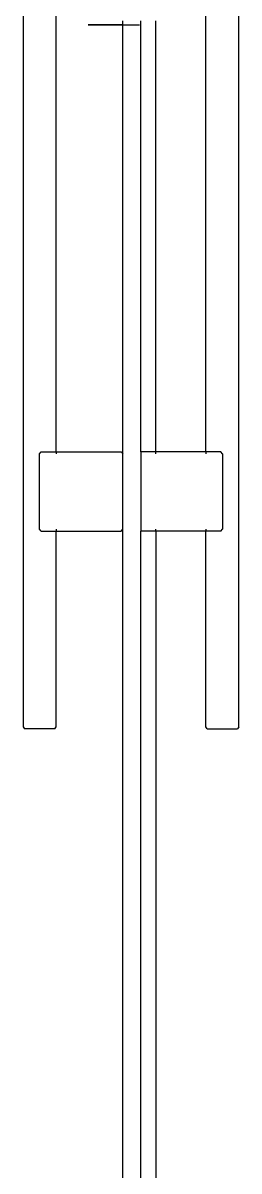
# Model space of a CAD drawing. Header units: millimetres. Extents: x 3212 to 6878, y 1640 to 3386.
# Drawn here: x 3315.7104 to 3315.7819, y 1643.2234 to 1643.6043 of the extents above; entities that cross this region are included whole.
import ezdxf

# ---------------------------------------------------------------- set-up
doc = ezdxf.new("R2010")
doc.units = ezdxf.units.MM
doc.header["$LTSCALE"] = 0.8
doc.layers.add('A-PEN-B', color=5, linetype='Continuous')

msp = doc.modelspace()

# ---------------------------------------------------------------- linework, layer by layer
for p, q in [((3315.71041, 1643.96566), (3315.71041, 1643.37076)), ((3315.7819, 1643.37076), (3315.7819, 1643.96566)), ((3315.72141, 1643.46196), (3315.72141, 1643.62713)), ((3315.77091, 1643.46196), (3315.77091, 1643.62713)), ((3315.73198, 1643.60362), (3315.74899, 1643.60362)), ((3315.74341, 1643.60362), (3315.73198, 1643.60362)), ((3315.74341, 1643.46137), (3315.74341, 1643.60496)), ((3315.74941, 1643.46196), (3315.74941, 1643.60496)), ((3315.75441, 1643.46196), (3315.75441, 1643.60496)), ((3315.71591, 1643.46137), (3315.71641, 1643.46196)), ((3315.71641, 1643.46196), (3315.72141, 1643.46196)), ((3315.72141, 1643.46196), (3315.72141, 1643.46137)), ((3315.72141, 1643.46196), (3315.74291, 1643.46196)), ((3315.74291, 1643.46196), (3315.74341, 1643.46137)), ((3315.75441, 1643.46196), (3315.74941, 1643.46196)), ((3315.74941, 1643.46196), (3315.74941, 1643.43573)), ((3315.75441, 1643.46137), (3315.75441, 1643.46196)), ((3315.77091, 1643.46196), (3315.75441, 1643.46196)), ((3315.77091, 1643.46196), (3315.77091, 1643.46137)), ((3315.7759, 1643.46196), (3315.77091, 1643.46196)), ((3315.7764, 1643.46137), (3315.7759, 1643.46196)), ((3315.71591, 1643.43633), (3315.71591, 1643.46137)), ((3315.74341, 1643.43633), (3315.74341, 1643.46137)), ((3315.7764, 1643.46137), (3315.7764, 1643.43633)), ((3315.71641, 1643.43573), (3315.71591, 1643.43633)), ((3315.71641, 1643.43573), (3315.72141, 1643.43573)), ((3315.72141, 1643.43633), (3315.72141, 1643.43573)), ((3315.72141, 1643.43573), (3315.74291, 1643.43573)), ((3315.72141, 1643.37076), (3315.72141, 1643.43573)), ((3315.74291, 1643.43573), (3315.74341, 1643.43633)), ((3315.75441, 1643.43573), (3315.74941, 1643.43573)), ((3315.75441, 1643.43573), (3315.75441, 1643.43633)), ((3315.77091, 1643.43573), (3315.75441, 1643.43573)), ((3315.77091, 1643.43633), (3315.77091, 1643.43573)), ((3315.77091, 1643.37076), (3315.77091, 1643.43573)), ((3315.7759, 1643.43573), (3315.77091, 1643.43573)), ((3315.7759, 1643.43573), (3315.7764, 1643.43633)), ((3315.71041, 1643.37076), (3315.71091, 1643.37016)), ((3315.72091, 1643.37016), (3315.71091, 1643.37016)), ((3315.72091, 1643.37016), (3315.72141, 1643.37076)), ((3315.77141, 1643.37016), (3315.77091, 1643.37076)), ((3315.77141, 1643.37016), (3315.7814, 1643.37016)), ((3315.7819, 1643.37076), (3315.7814, 1643.37016))]:
    msp.add_line(p, q)
at = {"layer": 'A-PEN-B', "ltscale": 0.05}
for p, q in [((3315.74341, 1642.50882), (3315.74341, 1643.43633)), ((3315.74941, 1642.50882), (3315.74941, 1643.43573)), ((3315.75441, 1643.43573), (3315.75441, 1642.50882))]:
    msp.add_line(p, q, dxfattribs=at)

doc.saveas('drawing.dxf')
